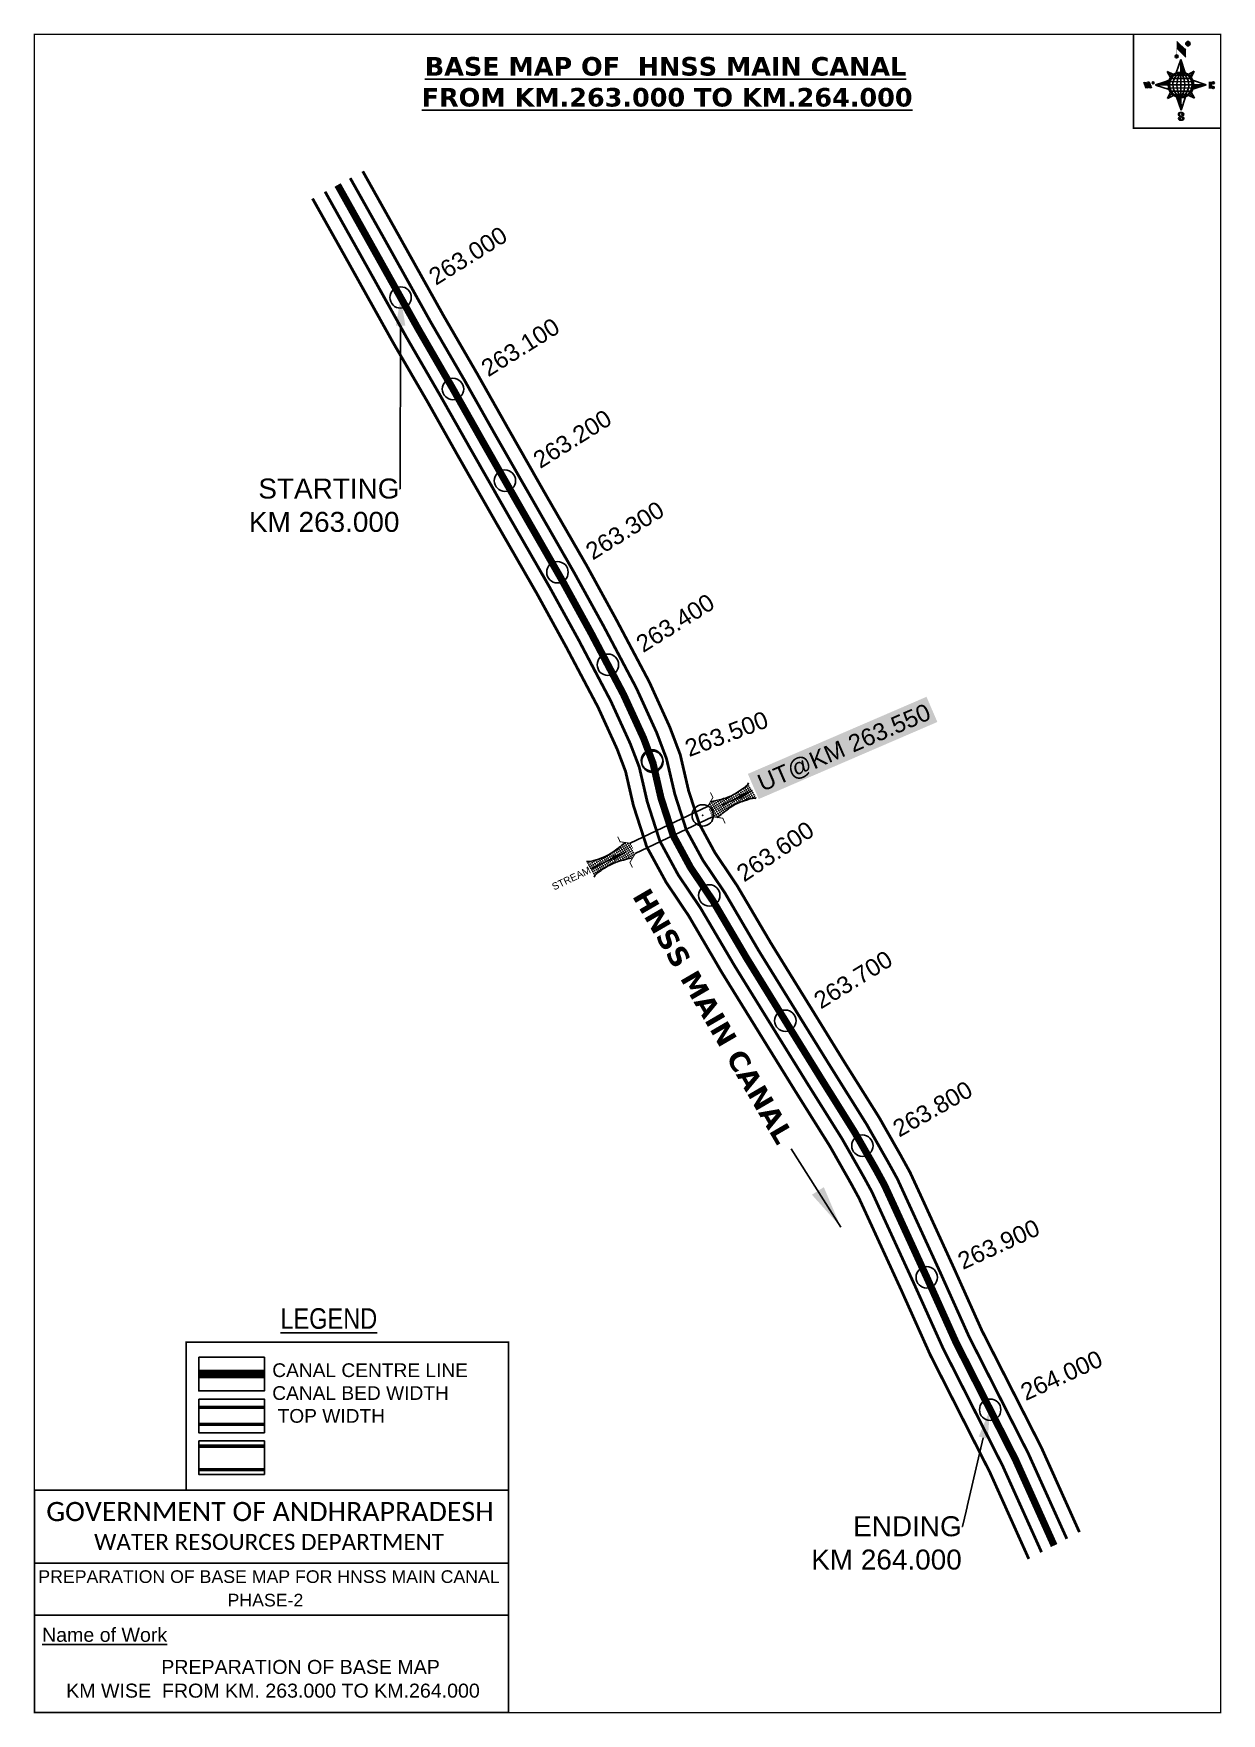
# Model space of a CAD drawing. Header units: inches. Extents: x 760413 to 761245, y 1604656 to 1605833.
import ezdxf
from ezdxf import colors
from ezdxf.entities.mleader import LeaderData, LeaderLine
from ezdxf.enums import TextEntityAlignment as Align
from ezdxf.math import Vec2, Vec3

# ---------------------------------------------------------------- set-up
doc = ezdxf.new("R2010")
doc.units = ezdxf.units.IN
doc.header["$LTSCALE"] = 15
doc.header["$MEASUREMENT"] = 0
doc.header["$PDMODE"] = 32
doc.header["$PDSIZE"] = 15
doc.linetypes.add('HIDDEN2', pattern=[0.1875, 0.125, -0.0625])
for name, color, linetype in [('AQUADUCT', 1, 'Continuous'), ('bord', 1, 'Continuous'), ('CANAL1', 7, 'Continuous'), ('CSMark', 72, 'Continuous'), ('DCBMS', 232, 'Continuous'), ('PAGE', 7, 'Continuous'), ('STRUCTURE', 5, 'Continuous'), ('TEXT', 6, 'Continuous')]:
    doc.layers.add(name, color=color, linetype=linetype)
doc.styles.add('ARIALN', font='ARIALN.TTF')
doc.styles.get("Standard").update_dxf_attribs({"font": 'arial.ttf'})
doc.dimstyles.get("Standard").update_dxf_attribs({"dimtxt": 20, "dimasz": 0.18, "dimexe": 0.18, "dimexo": 0.0625, "dimgap": 0.09, "dimtad": 0, "dimtih": 1, "dimtoh": 1, "dimdec": 4, "dimzin": 0, "dimdsep": 46, "dimtxsty": 'Standard', "dimcen": 0.09, "dimadec": 0, "dimazin": 0, "dimtfac": 1, "dimtdec": 4, "dimtofl": 0, "dimtmove": 0, "dimatfit": 3, "dimfxl": 1, "dimtolj": 1, "dimtzin": 0, "dimarcsym": 0})
pattern_1 = [(267.297113149, (-8720374.938, 50637915.138), (10.5367255337, -0.497431438), [])]
pattern_2 = [(357.297113149, (-8720374.938, 50637915.138), (0.497431438, 10.5367255337), [])]

# ---------------------------------------------------------------- blocks, each defined once
blk = doc.blocks.new('*X26')
at = {"color": 0, "linetype": 'Continuous'}
for p, q in [((6321.6, 240.5), (6322.3, 241.2)), ((6321.6, 240.3), (6322.3, 241)), ((6321.6, 240.1), (6322.3, 240.8)), ((6321.6, 239.9), (6322.4, 240.7)), ((6321.6, 239.8), (6322.4, 240.6)), ((6321.6, 239.6), (6322.5, 240.5)), ((6321.6, 239.4), (6322.5, 240.3)), ((6321.6, 239.2), (6322.6, 240.2)), ((6321.7, 239.1), (6322.6, 240.1)), ((6321.8, 240.8), (6322.4, 241.4)), ((6321.8, 239), (6322.7, 240)), ((6321.8, 239), (6322.8, 239.9)), ((6321.9, 238.9), (6322.9, 239.8)), ((6322, 238.8), (6323, 239.7)), ((6322.1, 241.3), (6322.4, 241.6)), ((6322.1, 238.7), (6323.1, 239.6)), ((6322.2, 238.6), (6323.1, 239.6)), ((6322.3, 238.5), (6323.2, 239.5)), ((6322.4, 238.5), (6323.3, 239.4)), ((6322.5, 238.4), (6323.4, 239.3)), ((6322.7, 238.4), (6323.6, 239.3)), ((6322.8, 238.3), (6323.7, 239.2)), ((6322.9, 238.3), (6323.8, 239.1)), ((6323.1, 238.2), (6323.9, 239.1)), ((6323.2, 238.2), (6324, 239)), ((6323.3, 238.2), (6324.2, 239)), ((6323.5, 238.1), (6324.3, 238.9)), ((6323.7, 238.1), (6324.4, 238.9)), ((6323.8, 238.1), (6324.6, 238.8)), ((6324.1, 238.2), (6324.7, 238.8)), ((6324.3, 238.3), (6324.9, 238.8)), ((6324.6, 238.3), (6325.1, 238.8)), ((6324.8, 238.4), (6325.2, 238.8)), ((6325.1, 238.5), (6325.4, 238.8)), ((6325.4, 238.6), (6325.6, 238.8))]:
    blk.add_line(p, q, dxfattribs=at)
blk = doc.blocks.new('*X25')
at = {"color": 0, "linetype": 'Continuous'}
for p, q in [((6324.4, 240.3), (6324.5, 240.4)), ((6324.6, 240.3), (6324.8, 240.5)), ((6324.7, 240.2), (6325, 240.5)), ((6324.8, 240.2), (6325.2, 240.6)), ((6325, 240.1), (6325.5, 240.6)), ((6325.1, 240.1), (6325.6, 240.6)), ((6325.2, 240), (6325.8, 240.6)), ((6325.3, 240), (6326, 240.6)), ((6325.4, 239.9), (6326.1, 240.6)), ((6325.5, 239.8), (6326.2, 240.5)), ((6325.6, 239.8), (6326.3, 240.5)), ((6325.7, 239.7), (6326.5, 240.4)), ((6325.9, 239.6), (6326.6, 240.3)), ((6326, 239.5), (6326.7, 240.3)), ((6326, 239.4), (6326.8, 240.2)), ((6326.1, 239.3), (6327, 240.2)), ((6326.2, 239.3), (6327.1, 240.1)), ((6326.3, 239.2), (6327.1, 240)), ((6326.4, 239.1), (6327.2, 239.9)), ((6326.5, 239), (6327.3, 239.8)), ((6326.5, 238.9), (6327.4, 239.7)), ((6326.6, 238.8), (6327.5, 239.6)), ((6326.7, 238.7), (6327.5, 239.5)), ((6326.8, 238.6), (6327.6, 239.4)), ((6326.8, 238.5), (6327.7, 239.3)), ((6326.8, 236.5), (6327.4, 237)), ((6326.9, 238.3), (6327.8, 239.2)), ((6326.9, 238.2), (6327.9, 239.1)), ((6326.9, 236.8), (6327.6, 237.4)), ((6327, 238.1), (6327.8, 239)), ((6327, 237.9), (6327.8, 238.8)), ((6327, 237.8), (6327.8, 238.6)), ((6327, 237.6), (6327.8, 238.4)), ((6327, 237.4), (6327.8, 238.2)), ((6327, 237.3), (6327.8, 238)), ((6327, 237.1), (6327.8, 237.9))]:
    blk.add_line(p, q, dxfattribs=at)
blk = doc.blocks.new('H')
at = {"layer": 'bord', "extrusion": (0.000427885, 0.004792, 0.999988)}
h = blk.add_hatch(dxfattribs=at)
h.set_pattern_fill('LINE', color=8, scale=84.387686, angle=-2.7029, style=0)
h.set_pattern_definition(pattern_2)
h.paths.add_polyline_path([(-492, 786, -0.090992), (-448, 775), (-486, 912)])
h = blk.add_hatch(dxfattribs=at)
h.set_pattern_fill('LINE', color=8, scale=84.387686, angle=-92.7029, style=0)
h.set_pattern_definition(pattern_1)
h.paths.add_polyline_path([(-625, 665, -0.090992), (-615, 710), (-751, 671)])
h = blk.add_hatch(dxfattribs=at)
h.set_pattern_fill('LINE', color=8, scale=84.387686, angle=-2.7029, style=0)
h.set_pattern_definition(pattern_2)
h.paths.add_polyline_path([(-504, 533, -0.090992), (-549, 543), (-510, 406)])
h = blk.add_hatch(dxfattribs=at)
h.set_pattern_fill('LINE', color=8, scale=84.387686, angle=-92.7029, style=0)
h.set_pattern_definition(pattern_1)
h.paths.add_polyline_path([(-246, 647), (-372, 653, -0.090992), (-382, 609)])
for p, q in [((-519, 1020, -1217), (-435, 927, -1216)), ((-516, 1087, -1217), (-432, 994, -1217)), ((-538, 774, -1216), (-487, 906, -1216)), ((-487, 906, -1216), (-493, 780, -1216)), ((-487, 906, -1216), (-448, 769, -1216)), ((-865, 701, -1215), (-847, 638, -1215)), ((-847, 700, -1215), (-829, 637, -1215)), ((-829, 699, -1215), (-811, 636, -1215)), ((-829, 699, -1215), (-811, 698, -1215)), ((-811, 698, -1215), (-794, 635, -1215)), ((-752, 665, -1215), (-615, 704, -1215)), ((-627, 794, -1216), (-567, 760, -1216)), ((-627, 794, -1216), (-584, 747, -1215)), ((-599, 731, -1215), (-627, 794, -1216)), ((-421, 753, -1216), (-359, 781, -1216)), ((-359, 781, -1216), (-405, 739, -1216)), ((-359, 781, -1216), (-392, 721, -1215)), ((-379, 693, -1215), (-246, 641, -1215)), ((-213, 669, -1215), (-217, 601, -1215)), ((-752, 665, -1215), (-625, 659, -1215)), ((-619, 614, -1215), (-752, 665, -1215)), ((-639, 526, -1214), (-606, 585, -1215)), ((-639, 526, -1214), (-593, 568, -1215)), ((-577, 553, -1215), (-639, 526, -1214)), ((-511, 400, -1214), (-549, 537, -1214)), ((-460, 533, -1215), (-511, 400, -1214)), ((-505, 527, -1214), (-511, 400, -1214)), ((-371, 513, -1214), (-431, 546, -1215)), ((-371, 513, -1214), (-414, 560, -1215)), ((-399, 576, -1215), (-371, 513, -1214)), ((-246, 641, -1215), (-383, 603, -1215)), ((-373, 647, -1215), (-246, 641, -1215)), ((-197, 600, -1215), (-194, 668, -1215))]:
    blk.add_line(p, q, dxfattribs=at)
at = {"layer": 'bord', "color": 8, "linetype": 'ByBlock', "extrusion": (0.000427885, 0.004792, 0.999988)}
for p, q in [((-375, 679, -1215), (-620, 691, -1215)), ((-386, 711, -1215), (-605, 722, -1215)), ((-411, 744, -1216), (-578, 752, -1216)), ((-493, 780, -1216), (-505, 527, -1214)), ((-373, 647, -1215), (-625, 659, -1215)), ((-378, 616, -1215), (-623, 628, -1215)), ((-392, 585, -1215), (-611, 595, -1215)), ((-420, 555, -1215), (-587, 562, -1215))]:
    blk.add_line(p, q, dxfattribs=at)
at = {"layer": 'bord', "extrusion": (0.000427885, 0.004792, 0.999988), "elevation": -1212}
for points, const_width in [([(-522, 960), (-516, 1093)], 1.61), ([(-434, 933), (-428, 1066)], 1.61), ([(-870, 707), (-846, 706)], 0.642), ([(-829, 643), (-821, 678)], 0.642), ([(-793, 641), (-782, 694)], 0.642), ([(-223, 676), (-174, 673)], 0.706), ([(-829, 643), (-855, 644)], 0.642), ([(-811, 642), (-784, 641)], 0.642), ([(-177, 605), (-226, 607)], 0.706), ([(-195, 645), (-185, 644)], 0.706)]:
    blk.add_lwpolyline(points, dxfattribs=dict(at, const_width=const_width))
for points, const_width in [([(-414, 1073, 1), (-398, 1058, 1)], 22.3), ([(-530, 950, 1), (-520, 939, 1)], 14.8), ([(-776, 697, 1), (-769, 690, 1)], 8.9), ([(-180, 618, 1), (-173, 611, 1)], 9.79), ([(-178, 667, 1), (-171, 660, 1)], 9.79), ([(-490, 362, 1), (-498, 369, 1)], 11.1), ([(-525, 322, 1), (-533, 329, 1)], 11.1)]:
    blk.add_lwpolyline(points, format="xyb", close=True, dxfattribs=dict(at, const_width=const_width))
for points in [[(-537, 317), (-531, 310), (-520, 307), (-505, 307), (-494, 310), (-486, 318), (-487, 326), (-491, 333), (-494, 336), (-503, 341), (-522, 347), (-530, 352), (-534, 355), (-537, 363), (-537, 373), (-530, 381), (-520, 384), (-504, 384), (-493, 380), (-487, 373)], [(-522, 348), (-526, 354), (-528, 361), (-528, 371), (-526, 375), (-521, 381), (-515, 384)], [(-505, 307), (-499, 312), (-497, 319), (-497, 327), (-501, 335), (-509, 343)]]:
    blk.add_lwpolyline(points, dxfattribs=at)
at = {"layer": 'bord', "extrusion": (0.000427885, 0.004792, 0.999988)}
for centre, radius in [((-406, 1065, -1212), 22.3), ((-525, 944, -1212), 14.8), ((-773, 694, -1212), 8.9), ((-498, 659, -1212), 127), ((-177, 615, -1212), 9.79), ((-174, 663, -1212), 9.79), ((-494, 365, -1212), 11.1), ((-529, 325, -1212), 11.1)]:
    blk.add_circle(centre, radius, dxfattribs=at)
at = {"layer": 'bord', "color": 8, "linetype": 'ByBlock', "extrusion": (0.000427885, 0.004792, 0.999988)}
for centre, radius, start, end in [((-482, 658, -1212), 128, 94.9254, 259.6691), ((-437, 656, -1212), 141, 113.2864, 241.308), ((-316, 651, -1212), 222, 142.5892, 212.0053), ((-560, 662, -1212), 141, 293.2864, 61.308), ((-681, 668, -1212), 222, 322.5892, 32.0053), ((-515, 660, -1212), 128, 274.9254, 79.6691)]:
    blk.add_arc(centre, radius, start, end, dxfattribs=at)
at = {"layer": 'bord', "extrusion": (0.000427885, 0.004792, 0.999988)}
for points in [[(-516, 1093, -1212), (-431, 1000, -1212), (-519, 1026, -1212), (-434, 933, -1212)], [(-864, 707, -1212), (-846, 706, -1212), (-846, 644, -1212), (-829, 643, -1212)], [(-829, 705, -1212), (-811, 704, -1212), (-811, 642, -1212), (-793, 641, -1212)], [(-193, 674, -1212), (-197, 606, -1212), (-213, 675, -1212), (-216, 607, -1212)]]:
    blk.add_solid(points, dxfattribs=at)
at = {"layer": 'bord', "extrusion": (0.000427885, 0.004792, 0.999988), "xscale": 7.977342409717546, "yscale": 7.977342408231451, "zscale": 7.977342408476333, "rotation": 138.0840426661453}
for name, p in [('*X25', (38301, -31929, -1212)), ('*X26', (38314, -31951, -1212))]:
    blk.add_blockref(name, p, dxfattribs=at)
blk = doc.blocks.new('UT')
at = {"layer": 'STRUCTURE'}
h = blk.add_hatch(dxfattribs=at)
h.set_pattern_fill('DASH', color=150, scale=8, angle=-39.6278, style=0)
h.set_pattern_definition([(320.372247933, (-4370.464, -6260.8811), (1.40800153113, 0.132407282), [1, -1])])
h.paths.add_polyline_path([(765163, 1700681.9), (765165.6, 1700680.6), (765167.2, 1700680.3), (765169.1, 1700680), (765172.4, 1700679.6), (765176.4, 1700679.3), (765179.5, 1700679.5), (765183.1, 1700679.9), (765187.7, 1700680.9), (765188.9, 1700681.2), (765193.1, 1700682.2), (765196.1, 1700680.2), (765196.1, 1700672.2), (765193.1, 1700670.2), (765190.5, 1700670.8), (765188.1, 1700671.3), (765185.5, 1700671.8), (765183.6, 1700672.1), (765181, 1700672.5), (765180.3, 1700672.5), (765178.5, 1700672.6), (765176.7, 1700672.6), (765174.6, 1700672.5), (765172.5, 1700672.3), (765170.4, 1700672), (765168.5, 1700671.7), (765166.1, 1700671.2), (765165, 1700670.8), (765163, 1700669.7)])
h.paths.add_polyline_path([(765259.1, 1700682.2), (765256.1, 1700680.2), (765256.1, 1700672.2), (765259.1, 1700670.2), (765261.9, 1700671), (765264.4, 1700671.6), (765266.4, 1700672), (765269.1, 1700672.5), (765272.7, 1700673), (765276.1, 1700673.1), (765278.6, 1700672.9), (765281.2, 1700672.7), (765283.9, 1700672.3), (765286.4, 1700671.9), (765288, 1700671.3), (765289.2, 1700670.6), (765289.1, 1700682.7), (765287.6, 1700681.8), (765285.7, 1700681.2), (765283, 1700680.7), (765281.2, 1700680.4), (765276.7, 1700679.9), (765272.7, 1700679.9), (765268.7, 1700680.3), (765264.8, 1700681), (765261.2, 1700681.7)])
at = {"layer": 'STRUCTURE', "color": 150, "const_width": 0.628}
for points in [[(765190.1, 1700688.2), (765190.1, 1700684.2), (765196.1, 1700680.2), (765256.1, 1700680.2), (765262.1, 1700684.2), (765262.1, 1700688.2)], [(765190.1, 1700664.2), (765190.1, 1700668.2), (765196.1, 1700672.2), (765256.1, 1700672.2), (765262.1, 1700668.2), (765262.1, 1700664.2)]]:
    blk.add_lwpolyline(points, dxfattribs=at)
at = {"layer": 'STRUCTURE', "color": 150}
for points in [[(765196.1, 1700680.2), (765256.1, 1700680.2)], [(765196.1, 1700672.2), (765256.1, 1700672.2)], [(765196.1, 1700672.2), (765256.1, 1700672.2)]]:
    blk.add_lwpolyline(points, dxfattribs=at)
at = {"layer": 'STRUCTURE', "color": 0}
blk.add_circle((765226.1, 1700676.2), 1.89, dxfattribs=at)
at = {"layer": 'STRUCTURE', "color": 150}
for points in [[(765163, 1700681.9), (765164.4, 1700681.1), (765167.9, 1700680.2), (765171.2, 1700679.8), (765176.1, 1700679.4), (765184.7, 1700680.3), (765193.1, 1700682.2)], [(765289.1, 1700682.7), (765287.8, 1700681.9), (765284.3, 1700680.9), (765280.9, 1700680.4), (765276.1, 1700679.8), (765267.4, 1700680.5), (765259.1, 1700682.2)], [(765163, 1700669.7), (765164.3, 1700670.6), (765167.8, 1700671.6), (765171.2, 1700672.1), (765176, 1700672.6), (765184.7, 1700672), (765193.1, 1700670.2)], [(765289.2, 1700670.6), (765287.8, 1700671.4), (765284.2, 1700672.3), (765280.9, 1700672.7), (765276.1, 1700673.1), (765267.4, 1700672.2), (765259.1, 1700670.2)]]:
    blk.add_spline(points, degree=3, dxfattribs=at)
at = {"layer": 'STRUCTURE', "color": 0}
blk.add_text('STREAM', height=5, dxfattribs=at).set_placement((765148.2, 1700675.8), align=Align.MIDDLE_CENTER)
for points in [[(765190.9, 1700676), (765164.2, 1700675.8)], [(765289.3, 1700676.7), (765265.4, 1700676.4)]]:
    blk.add_leader(points, dimstyle='Standard', override={"dimasz": 10, "dimgap": 0.09, "dimtad": 0}, dxfattribs=at)

msp = doc.modelspace()

# ---------------------------------------------------------------- linework, layer by layer
at = {"layer": 'CANAL1', "color": 200, "const_width": 2}
for points in [[(760643.8, 1605736.1), (760666.9, 1605694.9), (760700.2, 1605635.3), (760723.9, 1605594.4), (760745.6, 1605556), (760770.4, 1605512.4), (760800.8, 1605459.7), (760821.3, 1605422.3), (760844.5, 1605378.5), (760858.9, 1605346.8), (760866.2, 1605327.5), (760872, 1605302.5), (760879.6, 1605279), (760890.5, 1605258.9), (760905.9, 1605236), (760929.7, 1605195.6), (760960.6, 1605145.6), (760980.7, 1605113), (761005.4, 1605073.7), (761020.7, 1605046.8), (761027.2, 1605035), (761035, 1605018.1), (761057.5, 1604968.9), (761077.4, 1604924.5), (761119.2, 1604842.3), (761145.8, 1604783.1)], [(760608.6, 1605717), (760632, 1605675.3), (760665.4, 1605615.5), (760689.2, 1605574.6), (760710.8, 1605536.2), (760735.7, 1605492.6), (760765.9, 1605440.1), (760786.1, 1605403.3), (760808.6, 1605360.8), (760822, 1605331.4), (760827.9, 1605315.8), (760833.4, 1605291.9), (760842.7, 1605263.1), (760856.3, 1605238.2), (760872.1, 1605214.7), (760895.4, 1605174.9), (760926.6, 1605124.5), (760946.8, 1605091.9), (760971.1, 1605053.2), (760985.8, 1605027.3), (760991.4, 1605017), (760998.6, 1605001.4), (761021.1, 1604952.4), (761041.3, 1604907.3), (761083.1, 1604825), (761110.2, 1604764.7), (761110.4, 1604764.3)]]:
    msp.add_lwpolyline(points, dxfattribs=at)
at = {"layer": 'CANAL1', "color": 1, "linetype": 'HIDDEN2', "ltscale": 8, "const_width": 5}
msp.add_lwpolyline([(760626.2, 1605726.5), (760649.4, 1605685.1), (760682.8, 1605625.4), (760706.5, 1605584.5), (760728.2, 1605546.1), (760753.1, 1605502.5), (760783.3, 1605449.9), (760803.7, 1605412.8), (760826.5, 1605369.6), (760840.5, 1605339.1), (760846.7, 1605322.6), (760847.1, 1605321.7), (760852.7, 1605297.2), (760861.2, 1605271), (760873.4, 1605248.5), (760889, 1605225.3), (760912.6, 1605185.2), (760943.6, 1605135), (760963.8, 1605102.4), (760988.2, 1605063.4), (761003.3, 1605037), (761009.3, 1605026), (761016.8, 1605009.7), (761039.3, 1604960.6), (761059.4, 1604915.9), (761101.1, 1604833.7), (761128.1, 1604773.7)], dxfattribs=at)
at = {"layer": 'CANAL1', "color": 5, "const_width": 2}
for points in [[(760635, 1605731.3), (760658.2, 1605690), (760691.5, 1605630.3), (760715.2, 1605589.5), (760736.9, 1605551), (760761.8, 1605507.5), (760792, 1605454.8), (760812.5, 1605417.6), (760835.5, 1605374.1), (760849.7, 1605342.9), (760856.6, 1605324.6), (760862.4, 1605299.9), (760870.4, 1605275), (760882, 1605253.7), (760897.5, 1605230.7), (760921.1, 1605190.4), (760952.1, 1605140.3), (760972.3, 1605107.7), (760996.8, 1605068.6), (761012, 1605041.9), (761018.3, 1605030.5), (761025.9, 1605013.9), (761048.4, 1604964.8), (761068.4, 1604920.2), (761110.1, 1604838), (761137, 1604778.4)], [(760617.4, 1605721.8), (760640.7, 1605680.2), (760674.1, 1605620.4), (760697.8, 1605579.5), (760719.5, 1605541.2), (760744.4, 1605497.5), (760774.6, 1605445), (760794.9, 1605408.1), (760817.5, 1605365.2), (760831.2, 1605335.2), (760837.5, 1605318.8), (760843.1, 1605294.5), (760851.9, 1605267.1), (760864.8, 1605243.3), (760880.5, 1605220), (760904, 1605180.1), (760935.1, 1605129.8), (760955.3, 1605097.2), (760979.7, 1605058.3), (760994.6, 1605032.1), (761000.4, 1605021.5), (761007.7, 1605005.5), (761030.2, 1604956.5), (761050.4, 1604911.6), (761092.1, 1604829.4), (761119.3, 1604769)]]:
    msp.add_lwpolyline(points, dxfattribs=at)
at = {"layer": 'CANAL1', "color": 1, "linetype": 'HIDDEN2', "ltscale": 100, "const_width": 6, "elevation": -0.4}
msp.add_lwpolyline([(760574.9, 1604893.8), (760528.9, 1604893.8)], dxfattribs=at)
at = {"layer": 'CANAL1', "color": 5, "const_width": 2.4, "elevation": -0.4}
for points in [[(760574.9, 1604870.5), (760528.9, 1604870.5)], [(760574.9, 1604858.5), (760528.9, 1604858.5)]]:
    msp.add_lwpolyline(points, dxfattribs=at)
at = {"layer": 'CANAL1', "color": 200, "const_width": 2.4, "elevation": -0.4}
for points in [[(760574.9, 1604843.3), (760528.9, 1604843.3)], [(760574.9, 1604826.8), (760528.9, 1604826.8)]]:
    msp.add_lwpolyline(points, dxfattribs=at)
at = {"layer": 'CSMark', "color": 3}
for p in [(760670.3, 1605647.7), (760707, 1605583.6), (760743.4, 1605519.4), (760780.2, 1605455.3), (760815.5, 1605390.5), (760846.4, 1605323.5), (760846.7, 1605322.6), (760886.5, 1605229), (760939.8, 1605141.2), (760993.8, 1605053.7), (761038.9, 1604961.5), (761083.3, 1604868.8)]:
    msp.add_point(p, dxfattribs=at)
at = {"layer": 'CSMark'}
msp.add_point((760882, 1605285), dxfattribs=at)
at = {"layer": 'PAGE', "const_width": 1}
msp.add_lwpolyline([(761244.8, 1604656.7), (761244.8, 1605832), (760413.8, 1605832), (760413.8, 1604656.7), (761244.8, 1604656.7)], dxfattribs=at)
at = {"layer": 'PAGE'}
for points, const_width in [([(761244.8, 1605832), (761183.7, 1605832), (761183.7, 1605766.3), (761244.8, 1605766.3)], 1), ([(760520.1, 1604916.2), (760745.9, 1604916.2), (760745.9, 1604812.4), (760520.1, 1604812.4)], 1.2), ([(760413.8, 1604812.4), (760745.9, 1604812.4), (760745.9, 1604656.7), (760413.8, 1604656.7)], 1.2)]:
    msp.add_lwpolyline(points, close=True, dxfattribs=dict(at, const_width=const_width))
at = {"layer": 'PAGE', "elevation": -0.4}
for points in [[(760528.9, 1604905.5), (760574.9, 1604905.5), (760574.9, 1604882), (760528.9, 1604882)], [(760528.9, 1604876.2), (760574.9, 1604876.2), (760574.9, 1604852.7), (760528.9, 1604852.7)], [(760528.9, 1604847), (760574.9, 1604847), (760574.9, 1604823.5), (760528.9, 1604823.5)]]:
    msp.add_lwpolyline(points, close=True, dxfattribs=at)
at = {"layer": 'PAGE'}
for points in [[(760413.8, 1604761.4), (760745.9, 1604761.4)], [(760413.8, 1604725), (760745.9, 1604725)]]:
    msp.add_lwpolyline(points, dxfattribs=at)

# ---------------------------------------------------------------- block references
at = {"layer": 'AQUADUCT', "color": 1, "xscale": 0.0703495379661093, "yscale": 0.07034953800030053, "zscale": 0.07034953795990817, "rotation": 3.078330607406165}
msp.add_blockref('H', (761254.4, 1605752.6, 85.4), dxfattribs=at)
at = {"layer": 'STRUCTURE', "color": 0, "rotation": 25.47523490929456}
msp.add_blockref('UT', (801532.3, -259186.6), dxfattribs=at)

# ---------------------------------------------------------------- texts
at = {"layer": 'CANAL1', "insert": (760843.9, 1605236.3), "char_height": 14, "width": 205.129, "attachment_point": 1, "rotation": 300.2158}
msp.add_mtext('\\pi0.96322;{\\fVerdana|b1|i0|c0|p34;HNSS MAIN CANAL}', dxfattribs=at)
at = {"layer": 'CSMark', "color": 1}
for s, rotation, p in [('263.000', 32.1295, (760691.8, 1605660.9)), ('263.100', 32.1295, (760728.5, 1605596.8)), ('263.200', 32.1295, (760764.9, 1605532.6)), ('263.300', 32.1295, (760801.7, 1605468.5)), ('263.400', 32.1295, (760837, 1605403.7)), ('263.600', 33.9495, (760907.6, 1605242.9)), ('263.700', 31.7391, (760961.5, 1605154.1)), ('263.800', 29.6703, (761016.6, 1605064.5)), ('263.900', 24.6002, (761061.7, 1604972.1)), ('264.000', 24.6002, (761105.7, 1604880.3))]:
    msp.add_text(s, height=12, rotation=rotation, dxfattribs=at).set_placement(p, align=Align.MIDDLE_LEFT)
at = {"layer": 'CSMark', "color": 3}
msp.add_text('263.500', height=12, rotation=20.7779, dxfattribs=at).set_placement((760870.3, 1605331.4), align=Align.MIDDLE_LEFT)
at = {"layer": 'PAGE', "extrusion": (0.000201441, 0.004807, 0.999988), "style": 'ARIALN'}
msp.add_text('%%ULEGEND', height=14.4, rotation=359.9999, dxfattribs=at).set_placement((760620, 1604913.4, 7867.9), align=Align.MIDDLE)
at = {"layer": 'PAGE', "extrusion": (0.000201441, 0.004807, 0.999988)}
for s, height, p in [('PREPARATION OF BASE MAP FOR HNSS MAIN CANAL', 8.878, (760416.5, 1604728.2, 7866.9)), ('%%UName of Work', 9.822, (760419.1, 1604687, 7865.6))]:
    msp.add_text(s, height=height, rotation=359.9999, dxfattribs=at).set_placement(p)
for s, height, p in [('PHASE-2', 8.88, (760575.6, 1604716.2, 7866.9)), ('PREPARATION OF BASE MAP', 9.822, (760600.2, 1604669.4, 7865.7)), ('KM WISE  FROM KM. 263.000 TO KM.264.000', 9.822, (760580.9, 1604652.8, 7865.7))]:
    msp.add_text(s, height=height, rotation=359.9999, dxfattribs=at).set_placement(p, align=Align.MIDDLE_CENTER)
at = {"layer": 'PAGE', "extrusion": (0.000201441, 0.004807, 0.999988), "attachment_point": 1, "text_direction": (1, -1e-06, -0.000201)}
for s, insert, char_height, width in [('CANAL CENTRE LINE CANAL BED WIDTH {\\H2.3717x; }\\P TOP WIDTH{\\H1.9152x; }', (760580.4, 1604901.3, -0.4), 9.6, 168.926), ('\\pi3.5885;{\\fCalibri|b0|i0|c0|p34;\\H1.3333x;GOVERNMENT OF ANDHRAPRADESH\\P\\pi37.073;\\H0.83998x;WATER RESOURCES DEPARTMENT}', (760418.5, 1604804.2, -1.3), 10.059, 321.276)]:
    msp.add_mtext(s, dxfattribs=dict(at, insert=insert, char_height=char_height, width=width))
at = {"layer": 'STRUCTURE', "color": 5, "insert": (760918.3, 1605312.2), "char_height": 12, "width": 129.083, "attachment_point": 1, "rotation": 23.332, "bg_fill": 1, "box_fill_scale": 1.3, "bg_fill_color": 7, "bg_fill_true_color": 16777215, "bg_fill_transparency": 4390977}
msp.add_mtext('\\pi0.71894;UT@KM 263.550', dxfattribs=at)
at = {"layer": 'TEXT', "color": 1, "insert": (760665.5, 1605816.1), "char_height": 13, "width": 379.826, "attachment_point": 1}
msp.add_mtext('\\pi21.755;{\\fVerdana|b1|i0|c0|p34;\\LBASE MAP OF  HNSS MAIN CANAL \\P\\pi19.564;FROM KM.263.000 TO KM.264.000}', dxfattribs=at)

# ---------------------------------------------------------------- leaders
at = {"layer": 'CANAL1'}
msp.add_leader([(760978.7, 1604996.7), (760943.8, 1605051.6)], dimstyle='Standard', override={"dimasz": 30, "dimgap": 0.09, "dimtad": 0}, dxfattribs=at)

# ---------------------------------------------------------------- next in the draw order: leaders
at = {"layer": 'DCBMS', "color": 5}
ml = msp.add_multileader_mtext('Standard', dxfattribs=at)
ml.set_content('STARTING  \\PKM 263.000', color=5)
ml.set_leader_properties()
ml.build(insert=Vec2(0, 0))
ml.multileader.update_dxf_attribs({"dogleg_length": 0.36, "arrow_head_size": 20})
ctx = ml.context
ctx.base_point, ctx.char_height, ctx.arrow_head_size, ctx.landing_gap_size, ctx.plane_origin = Vec3(760566.3, 1605513.7), 14, 20, 0.09, Vec3(760710, 1605726.1)
ctx.text_align_type = 2
notes = []
notes.append((ctx, [(0, (1, 1, 0), (760669.9, 1605513.7), (-1, 0), 0.36, [(0, [(760670.4, 1605648)], 0, [])])]))
ctx.mtext.insert, ctx.mtext.width, ctx.mtext.alignment, ctx.mtext.flow_direction = Vec3(760669.5, 1605520.9), 109.049, 3, 5
ctx.mtext.has_bg_fill, ctx.mtext.bg_color, ctx.mtext.bg_scale_factor, ctx.mtext.bg_transparency, ctx.mtext.use_window_bg_color = 1, -1027028792, 1.5, 0, 1
ml = msp.add_multileader_mtext('Standard', dxfattribs=at)
ml.set_content('ENDING \\PKM 264.000', color=5)
ml.set_leader_properties()
ml.build(insert=Vec2(0, 0))
ml.multileader.update_dxf_attribs({"dogleg_length": 0.36, "arrow_head_size": 20})
ctx = ml.context
ctx.base_point, ctx.char_height, ctx.arrow_head_size, ctx.landing_gap_size, ctx.plane_origin = Vec3(760960.2, 1604787.1), 14, 20, 0.09, Vec3(761103.9, 1604999.4)
ctx.text_align_type = 2
notes.append((ctx, [(0, (1, 1, 0), (761063.9, 1604787.1), (-1, 0), 0.36, [(0, [(761083.1, 1604868.7)], 0, [])])]))
ctx.mtext.insert, ctx.mtext.width, ctx.mtext.alignment, ctx.mtext.flow_direction = Vec3(761063.4, 1604794.2), 109.049, 3, 5
ctx.mtext.has_bg_fill, ctx.mtext.bg_color, ctx.mtext.bg_scale_factor, ctx.mtext.bg_transparency, ctx.mtext.use_window_bg_color = 1, -1027028792, 1.5, 0, 1
for ctx, leaders in notes:
    for number, flags, end, landing, length, lines in leaders:
        leader = LeaderData()
        leader.index, (leader.has_last_leader_line, leader.has_dogleg_vector, leader.attachment_direction) = number, flags
        leader.last_leader_point, leader.dogleg_vector, leader.dogleg_length = Vec3(end), Vec3(landing), length
        for number, points, colour, breaks in lines:
            line = LeaderLine()
            line.index, line.vertices, line.color, line.breaks = number, Vec3.list(points), colors.encode_raw_color(colour), breaks
            leader.lines.append(line)
        ctx.leaders.append(leader)

doc.saveas('drawing.dxf')
